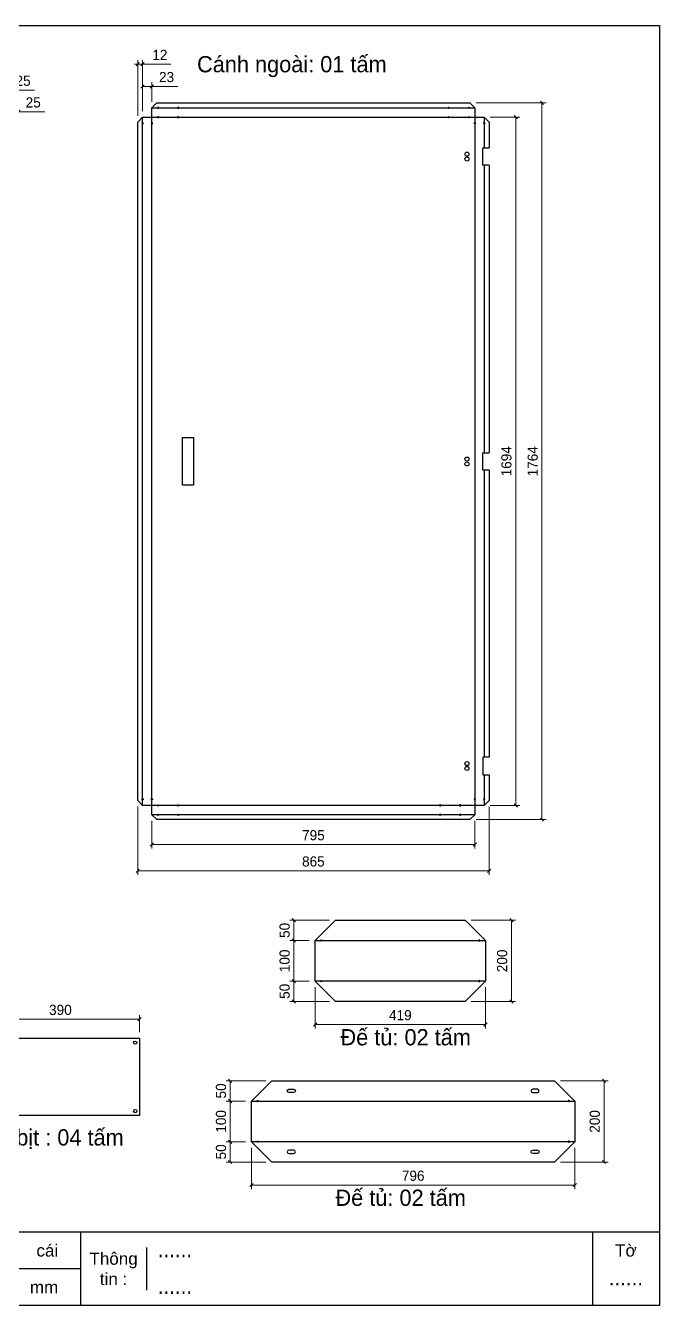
# Model space of a CAD drawing. Header units: millimetres. Extents: x 0 to 4455, y 0 to 3150.
# Drawn here: x 2895 to 4455, y 0 to 3150 of the extents above; entities that cross this region are included whole.
import ezdxf
from ezdxf.enums import TextEntityAlignment as Align

# ---------------------------------------------------------------- set-up
doc = ezdxf.new("R2010")
doc.units = ezdxf.units.MM
doc.layers.add('CNC', color=7, linetype='Continuous')
doc.layers.add('DIM', color=253, linetype='Continuous')
doc.styles.add('Arial', font='arial.ttf')
doc.styles.add('Tahoma (Input Text)', font='tahoma.ttf')
doc.dimstyles.new('Dim-25', dxfattribs={"dimtxt": 25, "dimasz": 8, "dimexe": 10, "dimexo": 15, "dimgap": 10, "dimtad": 1, "dimdec": 0, "dimtxsty": 'Standard', "dimblk": 'OBLIQUE', "dimcen": 10, "dimclrd": 5, "dimclre": 5, "dimclrt": 3, "dimazin": 3, "dimtfac": 1, "dimtdec": 0, "dimtmove": 0, "dimatfit": 3, "dimldrblk": 'OBLIQUE', "dimlwd": 9, "dimlwe": 9})

# ---------------------------------------------------------------- blocks, each defined once
blk = doc.blocks.new('khungtenAsean2')
at = {"color": 7}
for p, q in [((2970, -1980), (0, -1980)), ((2020, -1980), (2020, -2100)), ((2860, -1980), (2860, -2100)), ((2128.3, -2005), (2128.3, -2075)), ((2020, -2040), (0, -2040))]:
    blk.add_line(p, q, dxfattribs=at)
blk.add_lwpolyline([(0, 0), (2970, 0), (2970, -2100), (0, -2100)], close=True, dxfattribs=at)
at = {"color": 2, "char_height": 20, "style": 'Arial'}
for s, insert, width, attachment_point in [('cái', (1947.6, -2010), 917.634, 4), ('Thông\\Ptin :', (2074.2, -2040), 108.311, 5), ('Tờ', (2915, -2010), 110, 5), ('mm', (1936.9, -2070), 917.634, 4)]:
    blk.add_mtext(s, dxfattribs=dict(at, insert=insert, width=width, attachment_point=attachment_point))
at = {"color": 1, "style": 'Tahoma (Input Text)', "flags": 8}
for tag, p in [('#03', (506.6, -2019.3)), ('#01', (137.1, -2021.3)), ('#05', (1106.6, -2021.3)), ('#07', (1834.7, -2021.3)), ('#09', (2146.7, -2021.3)), ('#02', (98.5, -2081.3)), ('#04', (486.1, -2081.3)), ('#06', (1065.3, -2081.3)), ('#08', (1817.4, -2081.3)), ('#10', (2146.7, -2081.3))]:
    blk.add_attdef(tag, p, '', height=25, dxfattribs=at)
blk.add_attdef('#11', text='', height=25, dxfattribs=at).set_placement((2915, -2067.3), align=Align.CENTER)
blk = doc.blocks.new('ovan8.5x20')
at = {"layer": 'CNC', "color": 2, "lineweight": -3}
for p, q in [((5.7, 4.2), (-5.8, 4.2)), ((-5.8, -4.2), (5.7, -4.2))]:
    blk.add_line(p, q, dxfattribs=at)
for centre, start, end in [((-5.8, 0), 90, 270), ((5.7, 0), 270, 90)]:
    blk.add_arc(centre, 4.25, start, end, dxfattribs=at)
blk = doc.blocks.new('f3daunguoc')
at = {"layer": 'CNC', "color": 2, "lineweight": -3}
blk.add_circle((0, 0), 1.5, dxfattribs=at)
blk = doc.blocks.new('*D9')
at = {"color": 0, "linetype": 'ByBlock', "lineweight": -2}
for p, q in [((4322.7, 548.9), (4314.7, 556.9)), ((4314.7, 356.9), (4322.7, 348.9))]:
    blk.add_line(p, q, dxfattribs=at)
at = {"layer": 'Defpoints', "color": 0, "transparency": 16777216}
for p in [(4196.9, 552.9), (4196.9, 352.9), (4318.7, 352.9)]:
    blk.add_point(p, dxfattribs=at)
at = {"layer": 'DIM', "color": 5, "lineweight": 9, "transparency": 16777216}
for p, q in [((4211.9, 552.9), (4328.7, 552.9)), ((4318.7, 552.9), (4318.7, 352.9)), ((4211.9, 352.9), (4328.7, 352.9))]:
    blk.add_line(p, q, dxfattribs=at)
at = {"layer": 'DIM', "color": 3, "transparency": 16777216, "insert": (4295.9, 452.9), "char_height": 25, "attachment_point": 5, "rotation": 90}
blk.add_mtext('200', dxfattribs=at)
blk = doc.blocks.new('_Oblique')
at = {"color": 0, "linetype": 'ByBlock', "lineweight": -2}
blk.add_line((-0.5, -0.5), (0.5, 0.5), dxfattribs=at)
blk = doc.blocks.new('*D10')
at = {"color": 0, "linetype": 'ByBlock', "lineweight": -2}
for p, q in [((3454.9, 300.3), (3446.9, 292.3)), ((4242.9, 292.3), (4250.9, 300.3))]:
    blk.add_line(p, q, dxfattribs=at)
at = {"layer": 'Defpoints', "color": 0, "transparency": 16777216}
for p in [(3450.9, 402.9), (4246.9, 402.9), (4246.9, 296.3)]:
    blk.add_point(p, dxfattribs=at)
at = {"layer": 'DIM', "color": 5, "lineweight": 9, "transparency": 16777216}
for p, q in [((3450.9, 387.9), (3450.9, 286.3)), ((4246.9, 387.9), (4246.9, 286.3)), ((3450.9, 296.3), (4246.9, 296.3))]:
    blk.add_line(p, q, dxfattribs=at)
at = {"layer": 'DIM', "color": 3, "transparency": 16777216, "insert": (3848.9, 319.1), "char_height": 25, "attachment_point": 5}
blk.add_mtext('796', dxfattribs=at)
blk = doc.blocks.new('*D11')
at = {"color": 0, "linetype": 'ByBlock', "lineweight": -2}
for p, q in [((3611.7, 695.4), (3603.7, 687.4)), ((4022.7, 687.4), (4030.7, 695.4))]:
    blk.add_line(p, q, dxfattribs=at)
at = {"layer": 'Defpoints', "color": 0, "transparency": 16777216}
for p in [(3607.7, 798), (4026.7, 798), (4026.7, 691.4)]:
    blk.add_point(p, dxfattribs=at)
at = {"layer": 'DIM', "color": 5, "lineweight": 9, "transparency": 16777216}
for p, q in [((3607.7, 783), (3607.7, 681.4)), ((4026.7, 783), (4026.7, 681.4)), ((3607.7, 691.4), (4026.7, 691.4))]:
    blk.add_line(p, q, dxfattribs=at)
at = {"layer": 'DIM', "color": 3, "transparency": 16777216, "insert": (3817.2, 714.2), "char_height": 25, "attachment_point": 5}
blk.add_mtext('419', dxfattribs=at)
blk = doc.blocks.new('*D12')
at = {"color": 0, "linetype": 'ByBlock', "lineweight": -2}
for p, q in [((4094.7, 944), (4086.7, 952)), ((4086.7, 752), (4094.7, 744))]:
    blk.add_line(p, q, dxfattribs=at)
at = {"layer": 'Defpoints', "color": 0, "transparency": 16777216}
for p in [(3976.7, 948), (3976.7, 748), (4090.7, 748)]:
    blk.add_point(p, dxfattribs=at)
at = {"layer": 'DIM', "color": 5, "lineweight": 9, "transparency": 16777216}
for p, q in [((3991.7, 948), (4100.7, 948)), ((4090.7, 948), (4090.7, 748)), ((3991.7, 748), (4100.7, 748))]:
    blk.add_line(p, q, dxfattribs=at)
at = {"layer": 'DIM', "color": 3, "transparency": 16777216, "insert": (4068, 848), "char_height": 25, "attachment_point": 5, "rotation": 90}
blk.add_mtext('200', dxfattribs=at)
blk = doc.blocks.new('*D13')
at = {"color": 0, "linetype": 'ByBlock', "lineweight": -2}
for p, q in [((3559.3, 944), (3551.3, 952)), ((3551.3, 902), (3559.3, 894))]:
    blk.add_line(p, q, dxfattribs=at)
at = {"layer": 'Defpoints', "color": 0, "transparency": 16777216}
for p in [(3657.7, 948), (3555.3, 898), (3607.7, 898)]:
    blk.add_point(p, dxfattribs=at)
at = {"layer": 'DIM', "color": 5, "lineweight": 9, "transparency": 16777216}
for p, q in [((3642.7, 948), (3545.3, 948)), ((3555.3, 948), (3555.3, 898)), ((3592.7, 898), (3545.3, 898))]:
    blk.add_line(p, q, dxfattribs=at)
at = {"layer": 'DIM', "color": 3, "transparency": 16777216, "insert": (3532.5, 923), "char_height": 25, "attachment_point": 5, "rotation": 90}
blk.add_mtext('50', dxfattribs=at)
blk = doc.blocks.new('*D14')
at = {"color": 0, "linetype": 'ByBlock', "lineweight": -2}
for p, q in [((3559.3, 894), (3551.3, 902)), ((3551.3, 802), (3559.3, 794))]:
    blk.add_line(p, q, dxfattribs=at)
at = {"layer": 'Defpoints', "color": 0, "transparency": 16777216}
for p in [(3607.7, 898), (3555.3, 798), (3607.7, 798)]:
    blk.add_point(p, dxfattribs=at)
at = {"layer": 'DIM', "color": 5, "lineweight": 9, "transparency": 16777216}
for p, q in [((3592.7, 898), (3545.3, 898)), ((3555.3, 898), (3555.3, 798)), ((3592.7, 798), (3545.3, 798))]:
    blk.add_line(p, q, dxfattribs=at)
at = {"layer": 'DIM', "color": 3, "transparency": 16777216, "insert": (3532.5, 848), "char_height": 25, "attachment_point": 5, "rotation": 90}
blk.add_mtext('100', dxfattribs=at)
blk = doc.blocks.new('*D15')
at = {"color": 0, "linetype": 'ByBlock', "lineweight": -2}
for p, q in [((3559.3, 794), (3551.3, 802)), ((3551.3, 752), (3559.3, 744))]:
    blk.add_line(p, q, dxfattribs=at)
at = {"layer": 'Defpoints', "color": 0, "transparency": 16777216}
for p in [(3607.7, 798), (3555.3, 748), (3657.7, 748)]:
    blk.add_point(p, dxfattribs=at)
at = {"layer": 'DIM', "color": 5, "lineweight": 9, "transparency": 16777216}
for p, q in [((3592.7, 798), (3545.3, 798)), ((3555.3, 798), (3555.3, 748)), ((3642.7, 748), (3545.3, 748))]:
    blk.add_line(p, q, dxfattribs=at)
at = {"layer": 'DIM', "color": 3, "transparency": 16777216, "insert": (3532.5, 773), "char_height": 25, "attachment_point": 5, "rotation": 90}
blk.add_mtext('50', dxfattribs=at)
blk = doc.blocks.new('*D16')
at = {"color": 0, "linetype": 'ByBlock', "lineweight": -2}
for p, q in [((3402.6, 548.9), (3394.6, 556.9)), ((3394.6, 506.9), (3402.6, 498.9))]:
    blk.add_line(p, q, dxfattribs=at)
at = {"layer": 'Defpoints', "color": 0, "transparency": 16777216}
for p in [(3500.9, 552.9), (3398.6, 502.9), (3450.9, 502.9)]:
    blk.add_point(p, dxfattribs=at)
at = {"layer": 'DIM', "color": 5, "lineweight": 9, "transparency": 16777216}
for p, q in [((3485.9, 552.9), (3388.6, 552.9)), ((3398.6, 552.9), (3398.6, 502.9)), ((3435.9, 502.9), (3388.6, 502.9))]:
    blk.add_line(p, q, dxfattribs=at)
at = {"layer": 'DIM', "color": 3, "transparency": 16777216, "insert": (3375.8, 527.9), "char_height": 25, "attachment_point": 5, "rotation": 90}
blk.add_mtext('50', dxfattribs=at)
blk = doc.blocks.new('*D17')
at = {"color": 0, "linetype": 'ByBlock', "lineweight": -2}
for p, q in [((3402.6, 498.9), (3394.6, 506.9)), ((3394.6, 406.9), (3402.6, 398.9))]:
    blk.add_line(p, q, dxfattribs=at)
at = {"layer": 'Defpoints', "color": 0, "transparency": 16777216}
for p in [(3450.9, 502.9), (3398.6, 402.9), (3450.9, 402.9)]:
    blk.add_point(p, dxfattribs=at)
at = {"layer": 'DIM', "color": 5, "lineweight": 9, "transparency": 16777216}
for p, q in [((3435.9, 502.9), (3388.6, 502.9)), ((3398.6, 502.9), (3398.6, 402.9)), ((3435.9, 402.9), (3388.6, 402.9))]:
    blk.add_line(p, q, dxfattribs=at)
at = {"layer": 'DIM', "color": 3, "transparency": 16777216, "insert": (3375.8, 452.9), "char_height": 25, "attachment_point": 5, "rotation": 90}
blk.add_mtext('100', dxfattribs=at)
blk = doc.blocks.new('*D18')
at = {"color": 0, "linetype": 'ByBlock', "lineweight": -2}
for p, q in [((3402.6, 398.9), (3394.6, 406.9)), ((3394.6, 356.9), (3402.6, 348.9))]:
    blk.add_line(p, q, dxfattribs=at)
at = {"layer": 'Defpoints', "color": 0, "transparency": 16777216}
for p in [(3450.9, 402.9), (3398.6, 352.9), (3500.9, 352.9)]:
    blk.add_point(p, dxfattribs=at)
at = {"layer": 'DIM', "color": 5, "lineweight": 9, "transparency": 16777216}
for p, q in [((3435.9, 402.9), (3388.6, 402.9)), ((3398.6, 402.9), (3398.6, 352.9)), ((3485.9, 352.9), (3388.6, 352.9))]:
    blk.add_line(p, q, dxfattribs=at)
at = {"layer": 'DIM', "color": 3, "transparency": 16777216, "insert": (3375.8, 377.9), "char_height": 25, "attachment_point": 5, "rotation": 90}
blk.add_mtext('50', dxfattribs=at)
blk = doc.blocks.new('*D25')
at = {"color": 0, "linetype": 'ByBlock', "lineweight": -2}
for p, q in [((2831.3, 2995.3), (2823.3, 2987.3)), ((2848.3, 2987.3), (2856.3, 2995.3))]:
    blk.add_line(p, q, dxfattribs=at)
at = {"layer": 'Defpoints', "color": 0, "transparency": 16777216}
for p in [(2852.3, 2991.3), (2827.3, 2885.6), (2852.3, 2885.6)]:
    blk.add_point(p, dxfattribs=at)
at = {"layer": 'DIM', "color": 5, "lineweight": 9, "transparency": 16777216}
for p, q in [((2827.3, 2900.6), (2827.3, 3001.3)), ((2852.3, 2900.6), (2852.3, 3001.3)), ((2827.3, 2991.3), (2852.3, 2991.3)), ((2852.3, 2991.3), (2916.8, 2991.3))]:
    blk.add_line(p, q, dxfattribs=at)
at = {"layer": 'DIM', "color": 3, "transparency": 16777216, "insert": (2888.5, 3014), "char_height": 25, "attachment_point": 5}
blk.add_mtext('25', dxfattribs=at)
blk = doc.blocks.new('*D26')
at = {"color": 0, "linetype": 'ByBlock', "lineweight": -2}
for p, q in [((2856.3, 2941.9), (2848.3, 2933.9)), ((2873.3, 2933.9), (2881.3, 2941.9))]:
    blk.add_line(p, q, dxfattribs=at)
at = {"layer": 'Defpoints', "color": 0, "transparency": 16777216}
for p in [(2877.3, 2937.9), (2852.3, 2885.6), (2877.3, 2860.6)]:
    blk.add_point(p, dxfattribs=at)
at = {"layer": 'DIM', "color": 5, "lineweight": 9, "transparency": 16777216}
for p, q in [((2852.3, 2900.6), (2852.3, 2947.9)), ((2852.3, 2937.9), (2877.3, 2937.9)), ((2877.3, 2875.6), (2877.3, 2947.9)), ((2877.3, 2937.9), (2941.8, 2937.9))]:
    blk.add_line(p, q, dxfattribs=at)
at = {"layer": 'DIM', "color": 3, "transparency": 16777216, "insert": (2913.5, 2960.7), "char_height": 25, "attachment_point": 5}
blk.add_mtext('25', dxfattribs=at)
blk = doc.blocks.new('*D31')
at = {"color": 0, "linetype": 'ByBlock', "lineweight": -2}
for p, q in [((3209.7, 1138.4), (3201.7, 1130.4)), ((3996.7, 1130.4), (4004.7, 1138.4))]:
    blk.add_line(p, q, dxfattribs=at)
at = {"layer": 'Defpoints', "color": 0, "transparency": 16777216}
for p in [(3205.7, 1207.6), (4000.7, 1207.6), (4000.7, 1134.4)]:
    blk.add_point(p, dxfattribs=at)
at = {"layer": 'DIM', "color": 5, "lineweight": 9, "transparency": 16777216}
for p, q in [((3205.7, 1192.6), (3205.7, 1124.4)), ((4000.7, 1192.6), (4000.7, 1124.4)), ((3205.7, 1134.4), (4000.7, 1134.4))]:
    blk.add_line(p, q, dxfattribs=at)
at = {"layer": 'DIM', "color": 3, "transparency": 16777216, "insert": (3603.2, 1157.2), "char_height": 25, "attachment_point": 5}
blk.add_mtext('795', dxfattribs=at)
blk = doc.blocks.new('*D32')
at = {"color": 0, "linetype": 'ByBlock', "lineweight": -2}
for p, q in [((4105.3, 2920.6), (4097.3, 2928.6)), ((4097.3, 1234.6), (4105.3, 1226.6))]:
    blk.add_line(p, q, dxfattribs=at)
at = {"layer": 'Defpoints', "color": 0, "transparency": 16777216}
for p in [(4023.7, 2924.6), (4023.7, 1230.6), (4101.3, 1230.6)]:
    blk.add_point(p, dxfattribs=at)
at = {"layer": 'DIM', "color": 5, "lineweight": 9, "transparency": 16777216}
for p, q in [((4038.7, 2924.6), (4111.3, 2924.6)), ((4101.3, 2924.6), (4101.3, 1230.6)), ((4038.7, 1230.6), (4111.3, 1230.6))]:
    blk.add_line(p, q, dxfattribs=at)
at = {"layer": 'DIM', "color": 3, "transparency": 16777216, "insert": (4078.5, 2077.6), "char_height": 25, "attachment_point": 5, "rotation": 90}
blk.add_mtext('1694', dxfattribs=at)
blk = doc.blocks.new('*D33')
at = {"color": 0, "linetype": 'ByBlock', "lineweight": -2}
for p, q in [((4169.9, 2955.6), (4161.9, 2963.6)), ((4161.9, 1199.6), (4169.9, 1191.6))]:
    blk.add_line(p, q, dxfattribs=at)
at = {"layer": 'Defpoints', "color": 0, "transparency": 16777216}
for p in [(3988.7, 2959.6), (3988.7, 1195.6), (4165.9, 1195.6)]:
    blk.add_point(p, dxfattribs=at)
at = {"layer": 'DIM', "color": 5, "lineweight": 9, "transparency": 16777216}
for p, q in [((4003.7, 2959.6), (4175.9, 2959.6)), ((4165.9, 2959.6), (4165.9, 1195.6)), ((4003.7, 1195.6), (4175.9, 1195.6))]:
    blk.add_line(p, q, dxfattribs=at)
at = {"layer": 'DIM', "color": 3, "transparency": 16777216, "insert": (4143.2, 2077.6), "char_height": 25, "attachment_point": 5, "rotation": 90}
blk.add_mtext('1764', dxfattribs=at)
blk = doc.blocks.new('*D34')
at = {"color": 0, "linetype": 'ByBlock', "lineweight": -2}
for p, q in [((3174.7, 1073.7), (3166.7, 1065.7)), ((4031.7, 1065.7), (4039.7, 1073.7))]:
    blk.add_line(p, q, dxfattribs=at)
at = {"layer": 'Defpoints', "color": 0, "transparency": 16777216}
for p in [(3170.7, 1242.6), (4035.7, 1242.6), (4035.7, 1069.7)]:
    blk.add_point(p, dxfattribs=at)
at = {"layer": 'DIM', "color": 5, "lineweight": 9, "transparency": 16777216}
for p, q in [((3170.7, 1227.6), (3170.7, 1059.7)), ((4035.7, 1227.6), (4035.7, 1059.7)), ((3170.7, 1069.7), (4035.7, 1069.7))]:
    blk.add_line(p, q, dxfattribs=at)
at = {"layer": 'DIM', "color": 3, "transparency": 16777216, "insert": (3603.2, 1092.5), "char_height": 25, "attachment_point": 5}
blk.add_mtext('865', dxfattribs=at)
blk = doc.blocks.new('*D35')
at = {"color": 0, "linetype": 'ByBlock', "lineweight": -2}
for p, q in [((3186.7, 3004.4), (3178.7, 2996.4)), ((3201.7, 2996.4), (3209.7, 3004.4))]:
    blk.add_line(p, q, dxfattribs=at)
at = {"layer": 'Defpoints', "color": 0, "transparency": 16777216}
for p in [(3205.7, 3000.4), (3205.7, 2947.6), (3182.7, 2924.6)]:
    blk.add_point(p, dxfattribs=at)
at = {"layer": 'DIM', "color": 5, "lineweight": 9, "transparency": 16777216}
for p, q in [((3182.7, 2939.6), (3182.7, 3010.4)), ((3182.7, 3000.4), (3205.7, 3000.4)), ((3205.7, 2962.6), (3205.7, 3010.4)), ((3205.7, 3000.4), (3269.9, 3000.4))]:
    blk.add_line(p, q, dxfattribs=at)
at = {"layer": 'DIM', "color": 3, "transparency": 16777216, "insert": (3241.8, 3023.2), "char_height": 25, "attachment_point": 5}
blk.add_mtext('23', dxfattribs=at)
blk = doc.blocks.new('*D36')
at = {"color": 0, "linetype": 'ByBlock', "lineweight": -2}
for p, q in [((3166.7, 3051.3), (3174.7, 3059.3)), ((3186.7, 3059.3), (3178.7, 3051.3))]:
    blk.add_line(p, q, dxfattribs=at)
at = {"layer": 'Defpoints', "color": 0, "transparency": 16777216}
for p in [(3182.7, 3055.3), (3170.7, 2912.6), (3182.7, 2924.6)]:
    blk.add_point(p, dxfattribs=at)
at = {"layer": 'DIM', "color": 5, "lineweight": 9, "transparency": 16777216}
for p, q in [((3170.7, 2927.6), (3170.7, 3065.3)), ((3182.7, 2939.6), (3182.7, 3065.3)), ((3170.7, 3055.3), (3162.7, 3055.3)), ((3170.7, 3055.3), (3182.7, 3055.3)), ((3182.7, 3055.3), (3251.9, 3055.3))]:
    blk.add_line(p, q, dxfattribs=at)
at = {"layer": 'DIM', "color": 3, "transparency": 16777216, "insert": (3225.3, 3077.9), "char_height": 25, "attachment_point": 5}
blk.add_mtext('12', dxfattribs=at)
blk = doc.blocks.new('*D53')
at = {"color": 0, "linetype": 'ByBlock', "lineweight": -2}
for p, q in [((2789.4, 708.5), (2781.4, 700.5)), ((3171.4, 700.5), (3179.4, 708.5))]:
    blk.add_line(p, q, dxfattribs=at)
at = {"layer": 'Defpoints', "color": 0, "ltscale": 3, "transparency": 16777216}
for p in [(3175.4, 704.5), (2785.4, 657.4), (3175.4, 657.4)]:
    blk.add_point(p, dxfattribs=at)
at = {"layer": 'DIM', "color": 5, "lineweight": 9, "ltscale": 3, "transparency": 16777216}
for p, q in [((2785.4, 672.4), (2785.4, 714.5)), ((2785.4, 704.5), (3175.4, 704.5)), ((3175.4, 672.4), (3175.4, 714.5))]:
    blk.add_line(p, q, dxfattribs=at)
at = {"layer": 'DIM', "color": 3, "ltscale": 3, "transparency": 16777216, "insert": (2980.4, 727.3), "char_height": 25, "attachment_point": 5}
blk.add_mtext('390', dxfattribs=at)

msp = doc.modelspace()

# ---------------------------------------------------------------- linework, layer by layer
at = {"color": 7}
for p, q in [((3607.7, 898), (3657.7, 948)), ((3657.7, 948), (3976.7, 948)), ((3976.7, 948), (4026.7, 898)), ((3607.7, 898), (4026.7, 898)), ((3607.7, 798), (3607.7, 898)), ((4026.7, 898), (4026.7, 798)), ((4026.7, 798), (3607.7, 798)), ((3607.7, 798), (3657.7, 748)), ((4026.7, 798), (3976.7, 748)), ((3976.7, 748), (3657.7, 748)), ((3450.9, 502.9), (3500.9, 552.9)), ((3500.9, 552.9), (4196.9, 552.9)), ((4196.9, 552.9), (4246.9, 502.9)), ((3450.9, 502.9), (4246.9, 502.9)), ((3450.9, 402.9), (3450.9, 502.9)), ((4246.9, 502.9), (4246.9, 402.9)), ((4246.9, 402.9), (3450.9, 402.9)), ((3450.9, 402.9), (3500.9, 352.9)), ((4246.9, 402.9), (4196.9, 352.9)), ((4196.9, 352.9), (3500.9, 352.9))]:
    msp.add_line(p, q, dxfattribs=at)
for points in [[(4035.7, 1305.6), (4035.7, 1242.6), (4023.7, 1230.6), (4000.7, 1230.6), (4000.7, 1207.6), (3988.7, 1195.6), (3217.7, 1195.6), (3205.7, 1207.6), (3205.7, 1230.6), (3182.7, 1230.6), (3170.7, 1242.6), (3170.7, 2912.6), (3182.7, 2924.6), (3205.7, 2924.6), (3205.7, 2947.6), (3217.7, 2959.6), (3988.7, 2959.6), (4000.7, 2947.6), (4000.7, 2924.6), (4023.7, 2924.6), (4035.7, 2912.6), (4035.7, 2849.1)], [(3205.7, 2947.6), (4000.7, 2947.6)], [(3182.7, 1230.6), (3182.7, 2924.6)], [(4023.7, 2924.6), (4023.7, 2849.1)], [(4023.7, 2806.1), (4023.7, 2099.1)], [(4035.7, 2806.1), (4035.7, 2099.1)], [(4023.7, 2056.1), (4023.7, 1349.1)], [(4035.7, 2056.1), (4035.7, 1349.1)], [(4023.7, 1306.1), (4023.7, 1230.6)], [(4000.7, 1207.6), (3205.7, 1207.6)]]:
    msp.add_lwpolyline(points, dxfattribs=at)
for points in [[(3205.7, 2924.6), (4000.7, 2924.6), (4000.7, 1230.6), (3205.7, 1230.6)], [(2785.4, 657.4), (3175.4, 657.4), (3175.4, 467.4), (2785.4, 467.4)]]:
    msp.add_lwpolyline(points, close=True, dxfattribs=at)
at = {"color": 2}
for points in [[(4035.7, 2806.1), (4020.7, 2806.1), (4020.7, 2849.1), (4035.7, 2849.1)], [(4035.7, 2055.6), (4020.7, 2055.6), (4020.7, 2098.6), (4035.7, 2098.6)], [(4035.7, 1349.1), (4020.7, 1349.1), (4020.7, 1306.1), (4035.7, 1306.1)]]:
    msp.add_lwpolyline(points, dxfattribs=at)
msp.add_lwpolyline([(3280.7, 2136.1), (3307.7, 2136.1), (3307.7, 2019.1), (3280.7, 2019.1)], close=True, dxfattribs=at)
for centre in [(3981.2, 2833.6), (3981.2, 2821.6), (3981.2, 2083.1), (3981.2, 2071.1), (3981.2, 1333.6), (3981.2, 1321.6)]:
    msp.add_circle(centre, 5, dxfattribs=at)
at = {"color": 7}
for centre in [(3164.6, 646.7), (3164.6, 478.2)]:
    msp.add_circle(centre, 4, dxfattribs=at)

# ---------------------------------------------------------------- block references
ref = msp.add_blockref('khungtenAsean2', (0, 3150), dxfattribs=dict(at, xscale=1.5, yscale=1.5, zscale=1.5))
ref.add_attrib('#11', '......', dxfattribs={"color": 1, "height": 37.5, "style": 'Tahoma (Input Text)'}).set_placement((4372.5, 49), align=Align.CENTER)
ref.add_attrib('#09', '......', (3220.1, 118.1), dxfattribs={"color": 1, "height": 37.5, "style": 'Tahoma (Input Text)'})
ref.add_attrib('#10', '......', (3220.1, 28.1), dxfattribs={"color": 1, "height": 37.5, "style": 'Tahoma (Input Text)'})
at = {"lineweight": -3, "xscale": -1}
for p, rotation in [((3220.7, 2947.6), 180), ((3270.7, 2947.6), 180), ((3182.7, 2909.6), 180), ((3205.7, 2909.6), 180), ((3220.7, 2924.6), 180), ((3270.7, 2924.6), 180), ((4011.7, 898), 90), ((4011.7, 798), 90), ((4231.9, 502.9), 90), ((4231.9, 402.9), 90)]:
    msp.add_blockref('f3daunguoc', p, dxfattribs=dict(at, rotation=rotation))
at = {"lineweight": -3}
for p, rotation in [((3935.7, 2947.6), 180), ((3985.7, 2947.6), 180), ((3935.7, 2924.6), 180), ((3985.7, 2924.6), 180), ((4000.7, 2909.6), 180), ((4023.7, 2909.6), 180), ((3622.7, 898), 270), ((3622.7, 798), 270), ((3465.9, 502.9), 270), ((3465.9, 402.9), 270)]:
    msp.add_blockref('f3daunguoc', p, dxfattribs=dict(at, rotation=rotation))
for p in [(3182.7, 1245.6), (3205.7, 1245.6), (3220.7, 1230.6), (3270.7, 1230.6), (3220.7, 1207.6), (3270.7, 1207.6)]:
    msp.add_blockref('f3daunguoc', p, dxfattribs=at)
at = {"lineweight": -3, "xscale": -1}
for p in [(3914.9, 1230.6), (3964.9, 1230.6), (4000.7, 1245.6), (4023.7, 1245.6), (3914.9, 1207.6), (3964.9, 1207.6)]:
    msp.add_blockref('f3daunguoc', p, dxfattribs=at)
at = {"layer": 'CNC', "lineweight": -3, "xscale": -1, "rotation": 180}
msp.add_blockref('ovan8.5x20', (3548.9, 527.9), dxfattribs=at)
at = {"layer": 'CNC', "lineweight": -3, "rotation": 180}
msp.add_blockref('ovan8.5x20', (4148.9, 527.9), dxfattribs=at)
at = {"layer": 'CNC', "lineweight": -3}
msp.add_blockref('ovan8.5x20', (3548.9, 377.9), dxfattribs=at)
at = {"layer": 'CNC', "lineweight": -3, "xscale": -1}
msp.add_blockref('ovan8.5x20', (4148.9, 377.9), dxfattribs=at)

# ---------------------------------------------------------------- texts
at = {"color": 7, "char_height": 40, "attachment_point": 5}
for s, insert, width in [('Cánh ngoài: 01 tấm', (3550.2, 3049), 715), ('Đế tủ: 02 tấm', (3830.4, 659.8), 1015), ('Tấm bịt : 04 tấm', (2943.1, 409.1), 915), ('Đế tủ: 02 tấm', (3818.1, 264.7), 915)]:
    msp.add_mtext(s, dxfattribs=dict(at, insert=insert, width=width))

# ---------------------------------------------------------------- dimensions: what is measured, and where the dimension line sits
at = {"layer": 'DIM', "color": 7}
for base, p1, p2, picture, middle in [((3182.7, 3055.3), (3170.7, 2912.6), (3182.7, 2924.6), '*D36', (3225.3, 3077.9)), ((3205.7, 3000.4), (3182.7, 2924.6), (3205.7, 2947.6), '*D35', (3241.8, 3023.2)), ((4035.7, 1069.7), (3170.7, 1242.6), (4035.7, 1242.6), '*D34', (3603.2, 1092.5)), ((4000.7, 1134.4), (3205.7, 1207.6), (4000.7, 1207.6), '*D31', (3603.2, 1157.2)), ((4026.7, 691.4), (3607.7, 798), (4026.7, 798), '*D11', (3817.2, 714.2)), ((4246.9, 296.3), (3450.9, 402.9), (4246.9, 402.9), '*D10', (3848.9, 319.1))]:
    dim = msp.add_linear_dim(base=base, p1=p1, p2=p2, dimstyle='Dim-25', dxfattribs=at)
    dim.commit()
    dim.dimension.update_dxf_attribs({"geometry": picture, "text_midpoint": middle})
for base, p1, p2, angle, picture, middle in [((2852.3, 2991.3), (2827.3, 2885.6), (2852.3, 2885.6), 180, '*D25', (2888.5, 3014)), ((2877.3, 2937.9), (2852.3, 2885.6), (2877.3, 2860.6), 180, '*D26', (2913.5, 2960.7)), ((4165.9, 1195.6), (3988.7, 2959.6), (3988.7, 1195.6), 90, '*D33', (4143.2, 2077.6)), ((4101.3, 1230.6), (4023.7, 2924.6), (4023.7, 1230.6), 90, '*D32', (4078.5, 2077.6)), ((4090.7, 748), (3976.7, 948), (3976.7, 748), 90, '*D12', (4068, 848)), ((3555.3, 798), (3607.7, 898), (3607.7, 798), 90, '*D14', (3532.5, 848)), ((4318.7, 352.9), (4196.9, 552.9), (4196.9, 352.9), 90, '*D9', (4295.9, 452.9)), ((3398.6, 402.9), (3450.9, 502.9), (3450.9, 402.9), 90, '*D17', (3375.8, 452.9))]:
    dim = msp.add_linear_dim(base=base, p1=p1, p2=p2, angle=angle, dimstyle='Dim-25', dxfattribs=at)
    dim.commit()
    dim.dimension.update_dxf_attribs({"geometry": picture, "text_midpoint": middle})
for base, p1, p2, picture, middle in [((3555.3, 898), (3657.7, 948), (3607.7, 898), '*D13', (3555.3, 923)), ((3555.3, 748), (3607.7, 798), (3657.7, 748), '*D15', (3555.3, 773)), ((3398.6, 502.9), (3500.9, 552.9), (3450.9, 502.9), '*D16', (3398.6, 527.9)), ((3398.6, 352.9), (3450.9, 402.9), (3500.9, 352.9), '*D18', (3398.6, 377.9))]:
    dim = msp.add_linear_dim(base=base, p1=p1, p2=p2, angle=90, dimstyle='Dim-25', dxfattribs=at)
    dim.commit()
    dim.dimension.update_dxf_attribs({"geometry": picture, "text_midpoint": middle, "dimtype": 160})
at = {"layer": 'DIM', "color": 2, "ltscale": 3}
dim = msp.add_linear_dim(base=(3175.4, 704.5), p1=(2785.4, 657.4), p2=(3175.4, 657.4), dimstyle='Dim-25', dxfattribs=at)
dim.commit()
dim.dimension.update_dxf_attribs({"geometry": '*D53', "text_midpoint": (2980.4, 727.3)})

doc.saveas('drawing.dxf')
